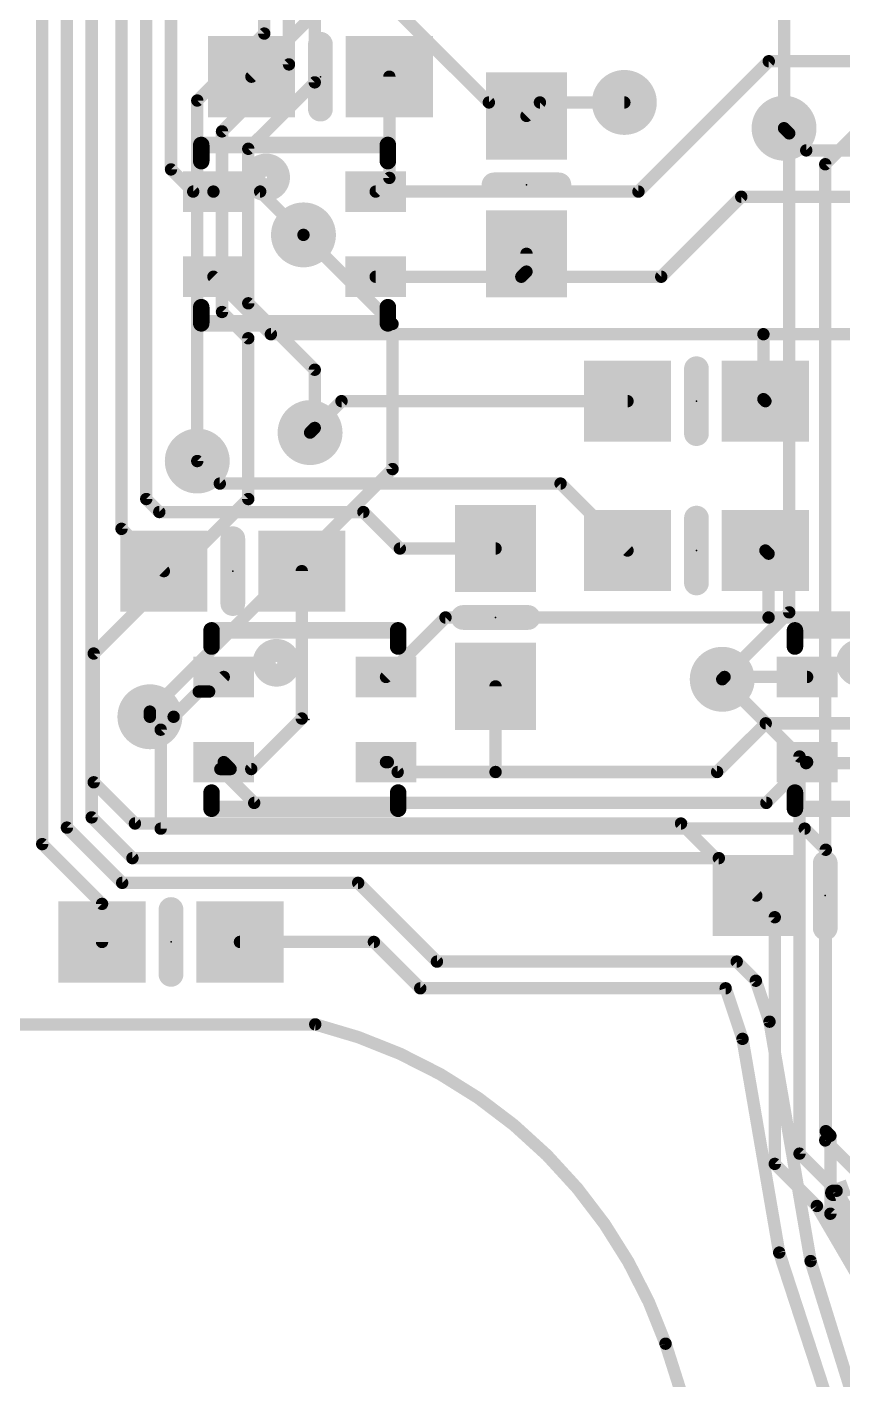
# Model space of a CAD drawing. Extents: x -74 to 74, y -25 to 38.
# Drawn here: x 0.13 to 10.19, y -4.57 to 12.11 of the extents above; entities that cross this region are included whole.
import ezdxf

# ---------------------------------------------------------------- set-up
doc = ezdxf.new("R2010")
doc.units = 0
for name, color, linetype in [('1', 12, 'CONTINUOUS'), ('16', 132, 'CONTINUOUS'), ('18', 110, 'CONTINUOUS'), ('20', 3, 'CONTINUOUS'), ('21', 40, 'CONTINUOUS'), ('23', 40, 'CONTINUOUS')]:
    doc.layers.add(name, color=color, linetype=linetype)

# ---------------------------------------------------------------- blocks, each defined once
blk = doc.blocks.new('RECT')
blk.add_solid([(-0.5, -0.5), (0.5, -0.5), (-0.5, 0.5), (0.5, 0.5)])
blk = doc.blocks.new('ROUNDV')
at = {"const_width": 0.5}
blk.add_lwpolyline([(0, -0.25, 1), (0, 0.25, 1), (0, -0.25)], format="xyb", dxfattribs=at)

msp = doc.modelspace()

# ---------------------------------------------------------------- linework, layer by layer
at = {"layer": '1', "const_width": 0.1524}
for points in [[(0.3175, 2.032), (0.3175, 21.2224)], [(0.6223, 2.2352), (0.6223, 21.0962)], [(0.9271, 2.3615), (0.9271, 20.9699)], [(1.2954, 5.9191), (1.2954, 20.9072)], [(1.6002, 6.2865), (1.6002, 20.7809)], [(1.905, 10.3505), (1.905, 15.748)], [(2.8965, 11.4935), (3.9125, 12.5095)], [(9.2735, 11.684), (7.6665, 10.077)], [(9.2735, 11.684), (11.4725, 11.684)], [(4.5965, 10.2455), (4.5965, 11.4935)], [(6.2865, 11.01), (6.4525, 11.176)], [(6.4525, 11.176), (7.493, 11.176)], [(9.735, 10.585), (9.4615, 10.8585)], [(10.5715, 10.585), (9.735, 10.585)], [(2.1785, 10.077), (1.905, 10.3505)], [(4.428, 10.077), (4.5965, 10.2455)], [(2.428, 10.077), (2.1785, 10.077)], [(2.428, 10.077), (3.004, 10.077)], [(3.004, 10.077), (3.5379, 9.5431)], [(4.428, 10.077), (7.6665, 10.077)], [(7.9475, 9.027), (8.9341, 10.0136)], [(8.9341, 10.0136), (11.5764, 10.0136)], [(6.2865, 9.31), (6.2865, 9.0905)], [(2.428, 9.027), (3.1365, 8.3185)], [(4.428, 9.027), (6.223, 9.027)], [(6.2865, 9.0905), (6.223, 9.027)], [(6.223, 9.027), (7.9475, 9.027)], [(3.1365, 8.3185), (9.2075, 8.3185)], [(9.2075, 8.3185), (10.414, 8.3185)], [(9.2075, 7.5175), (9.2075, 8.3185)], [(4.0069, 7.493), (3.6195, 7.1057)], [(7.532, 7.493), (4.0069, 7.493)], [(9.232, 7.493), (9.2075, 7.5175)], [(2.5066, 6.477), (2.2288, 6.7548)], [(6.7065, 6.477), (2.5066, 6.477)], [(7.532, 5.6515), (6.7065, 6.477)], [(1.7606, 6.1261), (1.6002, 6.2865)], [(4.2762, 6.1261), (1.7606, 6.1261)], [(4.7263, 5.676), (4.2762, 6.1261)], [(1.817, 5.3975), (1.2954, 5.9191)], [(5.9055, 5.676), (4.7263, 5.676)], [(9.232, 5.6515), (9.271, 5.6125)], [(9.271, 5.6125), (9.271, 4.826)], [(3.517, 5.3975), (3.517, 3.5805)], [(4.555, 4.0925), (5.2885, 4.826)], [(5.2885, 4.826), (9.271, 4.826)], [(9.271, 4.826), (11.7475, 4.826)], [(2.555, 4.0925), (2.3745, 3.912)], [(5.9055, 3.976), (5.9055, 2.921)], [(8.6995, 4.064), (8.728, 4.0925)], [(8.728, 4.0925), (9.746, 4.0925)], [(1.9374, 3.6019), (2.2475, 3.912)], [(2.2475, 3.912), (2.3745, 3.912)], [(1.6447, 3.6019), (1.9374, 3.6019)], [(1.778, 3.4425), (1.9374, 3.6019)], [(1.778, 2.2225), (1.778, 3.4425)], [(3.517, 3.5805), (2.894, 2.9575)], [(8.636, 2.921), (9.2361, 3.5211)], [(9.2361, 3.5211), (11.2674, 3.5211)], [(2.513, 2.9575), (2.9305, 2.54)], [(2.64, 2.9575), (2.513, 2.9575)], [(2.555, 3.0425), (2.64, 2.9575)], [(2.894, 2.9575), (2.64, 2.9575)], [(4.555, 3.0425), (4.5775, 3.0425)], [(4.5775, 3.0425), (4.699, 2.921)], [(9.7335, 3.03), (9.2435, 2.54)], [(9.746, 3.0425), (9.7335, 3.03)], [(10.432, 3.03), (9.7335, 3.03)], [(4.699, 2.921), (5.9055, 2.921)], [(5.9055, 2.921), (8.636, 2.921)], [(2.9305, 2.54), (9.2435, 2.54)], [(0.9271, 2.3615), (1.4297, 1.8589)], [(1.3034, 1.5541), (0.6223, 2.2352)], [(9.7155, 2.2225), (1.778, 2.2225)], [(9.9759, 1.9622), (9.7155, 2.2225)], [(1.055, 1.2945), (0.3175, 2.032)], [(9.9759, -1.507), (9.9759, 1.9622)], [(1.4297, 1.8589), (8.6576, 1.8589)], [(8.6576, 1.8589), (9.1195, 1.397)], [(4.2117, 1.5541), (1.3034, 1.5541)], [(5.1827, 0.5831), (4.2117, 1.5541)], [(1.055, 0.8255), (1.055, 1.2945)], [(4.406, 0.8255), (2.755, 0.8255)], [(4.9775, 0.254), (4.406, 0.8255)], [(8.8781, 0.5831), (5.1827, 0.5831)], [(9.114, 0.3472), (8.8781, 0.5831)], [(9.2822, -0.1574), (9.114, 0.3472)], [(8.7418, 0.254), (4.9775, 0.254)], [(8.9496, -0.3693), (8.7418, 0.254)], [(9.7893, -3.1089), (9.2822, -0.1574)], [(9.4018, -3.0042), (8.9496, -0.3693)], [(10.033, -1.5641), (9.9759, -1.507)], [(10.033, -2.5255), (10.033, -1.5641)], [(11.3448, -3.8372), (10.033, -2.5255)], [(10.287, -5.715), (9.4018, -3.0042)], [(10.4268, -5.1613), (9.7893, -3.1089)]]:
    msp.add_lwpolyline(points, dxfattribs=at)
at = {"layer": '1', "const_width": 0.0762}
for points in [[(9.2735, 11.7221, 1), (9.2735, 11.6459)], [(9.3004, 11.6571, 1), (9.2466, 11.7109)], [(2.8696, 11.5204, 1), (2.9234, 11.4666)], [(4.6346, 11.4935, 1), (4.5584, 11.4935)], [(6.4525, 11.2141, 1), (6.4525, 11.1379)], [(6.4794, 11.1491, 1), (6.4256, 11.2029)], [(7.493, 11.1379, 1), (7.493, 11.2141)], [(6.2596, 11.0369, 1), (6.3134, 10.9831)], [(9.4884, 10.8854, 1), (9.4346, 10.8316)], [(9.735, 10.6231, 1), (9.735, 10.5469)], [(9.7081, 10.5581, 1), (9.7619, 10.6119)], [(1.8669, 10.3505, 1), (1.9431, 10.3505)], [(1.9319, 10.3774, 1), (1.8781, 10.3236)], [(4.5584, 10.2455, 1), (4.6346, 10.2455)], [(4.6234, 10.2186, 1), (4.5696, 10.2724)], [(2.1785, 10.1151, 1), (2.1785, 10.0389)], [(2.1516, 10.0501, 1), (2.2054, 10.1039)], [(2.428, 10.1151, 1), (2.428, 10.0389)], [(2.428, 10.0389, 1), (2.428, 10.1151)], [(3.0309, 10.1039, 1), (2.9771, 10.0501)], [(3.004, 10.0389, 1), (3.004, 10.1151)], [(4.428, 10.1151, 1), (4.428, 10.0389)], [(4.4011, 10.1039, 1), (4.4549, 10.0501)], [(7.6396, 10.1039, 1), (7.6934, 10.0501)], [(7.6665, 10.0389, 1), (7.6665, 10.1151)], [(8.9341, 10.0517, 1), (8.9341, 9.9755)], [(8.961, 9.9867, 1), (8.9072, 10.0405)], [(3.5109, 9.5162, 1), (3.5648, 9.5701)], [(6.3246, 9.31, 1), (6.2484, 9.31)], [(2.4549, 9.0539, 1), (2.4011, 9.0001)], [(4.428, 9.0651, 1), (4.428, 8.9889)], [(6.223, 9.0651, 1), (6.223, 8.9889)], [(6.1961, 9.0539, 1), (6.2499, 9.0001)], [(6.223, 8.9889, 1), (6.223, 9.0651)], [(6.2484, 9.0905, 1), (6.3246, 9.0905)], [(6.3134, 9.0636, 1), (6.2596, 9.1174)], [(7.9206, 9.0539, 1), (7.9744, 9.0001)], [(7.9475, 8.9889, 1), (7.9475, 9.0651)], [(3.1365, 8.3566, 1), (3.1365, 8.2804)], [(3.1096, 8.2916, 1), (3.1634, 8.3454)], [(9.2075, 8.3566, 1), (9.2075, 8.2804)], [(9.2456, 8.3185, 1), (9.1694, 8.3185)], [(9.2075, 8.2804, 1), (9.2075, 8.3566)], [(4.0069, 7.5311, 1), (4.0069, 7.4549)], [(4.0338, 7.4661, 1), (3.9799, 7.5199)], [(7.532, 7.4549, 1), (7.532, 7.5311)], [(9.1694, 7.5175, 1), (9.2456, 7.5175)], [(9.2344, 7.5444, 1), (9.1806, 7.4906)], [(9.2051, 7.4661, 1), (9.2589, 7.5199)], [(3.5926, 7.1326, 1), (3.6464, 7.0787)], [(2.2558, 6.7817, 1), (2.2019, 6.7278)], [(2.5066, 6.5151, 1), (2.5066, 6.4389)], [(2.4797, 6.4501, 1), (2.5335, 6.5039)], [(6.7334, 6.5039, 1), (6.6796, 6.4501)], [(6.7065, 6.4389, 1), (6.7065, 6.5151)], [(1.6271, 6.3134, 1), (1.5733, 6.2596)], [(1.5621, 6.2865, 1), (1.6383, 6.2865)], [(1.7606, 6.1642, 1), (1.7606, 6.088)], [(1.7337, 6.0992, 1), (1.7875, 6.153)], [(4.3031, 6.153, 1), (4.2492, 6.0992)], [(4.2762, 6.088, 1), (4.2762, 6.1642)], [(1.2573, 5.9191, 1), (1.3335, 5.9191)], [(1.3223, 5.946, 1), (1.2685, 5.8922)], [(4.7263, 5.7141, 1), (4.7263, 5.6379)], [(4.6993, 5.6491, 1), (4.7532, 5.7029)], [(5.9055, 5.6379, 1), (5.9055, 5.7141)], [(7.5051, 5.6246, 1), (7.5589, 5.6784)], [(9.2589, 5.6784, 1), (9.2051, 5.6246)], [(9.3091, 5.6125, 1), (9.2329, 5.6125)], [(9.2441, 5.5856, 1), (9.2979, 5.6394)], [(1.7901, 5.3706, 1), (1.8439, 5.4244)], [(3.5551, 5.3975, 1), (3.4789, 5.3975)], [(5.2885, 4.8641, 1), (5.2885, 4.7879)], [(5.3154, 4.7991, 1), (5.2616, 4.8529)], [(9.271, 4.8641, 1), (9.271, 4.7879)], [(9.2329, 4.826, 1), (9.3091, 4.826)], [(9.271, 4.7879, 1), (9.271, 4.8641)], [(2.5819, 4.0656, 1), (2.5281, 4.1194)], [(4.5281, 4.1194, 1), (4.5819, 4.0656)], [(5.9436, 3.976, 1), (5.8674, 3.976)], [(8.6726, 4.0909, 1), (8.7264, 4.0371)], [(8.728, 4.1306, 1), (8.728, 4.0544)], [(8.7549, 4.0656, 1), (8.7011, 4.1194)], [(9.746, 4.0544, 1), (9.746, 4.1306)], [(2.2475, 3.9501, 1), (2.2475, 3.8739)], [(2.2744, 3.8851, 1), (2.2206, 3.9389)], [(2.3476, 3.9389, 1), (2.4014, 3.8851)], [(2.3745, 3.8739, 1), (2.3745, 3.9501)], [(1.6447, 3.64, 1), (1.6447, 3.5638)], [(1.9644, 3.575, 1), (1.9105, 3.6289)], [(1.9374, 3.5638, 1), (1.9374, 3.64)], [(1.8161, 3.4425, 1), (1.7399, 3.4425)], [(1.7511, 3.4694, 1), (1.8049, 3.4156)], [(1.9105, 3.6289, 1), (1.9644, 3.575)], [(3.4789, 3.5805, 1), (3.5551, 3.5805)], [(3.5439, 3.5536, 1), (3.4901, 3.6074)], [(9.2361, 3.5592, 1), (9.2361, 3.483)], [(9.263, 3.4942, 1), (9.2092, 3.548)], [(2.513, 2.9956, 1), (2.513, 2.9194)], [(2.5399, 2.9844, 1), (2.4861, 2.9306)], [(2.5819, 3.0694, 1), (2.5281, 3.0156)], [(2.64, 2.9956, 1), (2.64, 2.9194)], [(2.6131, 2.9306, 1), (2.6669, 2.9844)], [(2.64, 2.9194, 1), (2.64, 2.9956)], [(2.8671, 2.9844, 1), (2.9209, 2.9306)], [(2.894, 2.9194, 1), (2.894, 2.9956)], [(4.555, 3.0806, 1), (4.555, 3.0044)], [(4.6044, 3.0694, 1), (4.5506, 3.0156)], [(4.5775, 3.0044, 1), (4.5775, 3.0806)], [(9.7335, 3.0681, 1), (9.7335, 2.9919)], [(9.7066, 3.0569, 1), (9.7604, 3.0031)], [(9.7604, 3.0031, 1), (9.7066, 3.0569)], [(9.7729, 3.0156, 1), (9.7191, 3.0694)], [(4.699, 2.9591, 1), (4.699, 2.8829)], [(4.6721, 2.8941, 1), (4.7259, 2.9479)], [(5.9055, 2.9591, 1), (5.9055, 2.8829)], [(5.8674, 2.921, 1), (5.9436, 2.921)], [(5.9055, 2.8829, 1), (5.9055, 2.9591)], [(8.6091, 2.9479, 1), (8.6629, 2.8941)], [(8.636, 2.8829, 1), (8.636, 2.9591)], [(2.9305, 2.5781, 1), (2.9305, 2.5019)], [(2.9036, 2.5131, 1), (2.9574, 2.5669)], [(9.2166, 2.5669, 1), (9.2704, 2.5131)], [(9.2435, 2.5019, 1), (9.2435, 2.5781)], [(0.954, 2.3884, 1), (0.9002, 2.3345)], [(0.889, 2.3615, 1), (0.9652, 2.3615)], [(0.5842, 2.2352, 1), (0.6604, 2.2352)], [(0.6492, 2.2621, 1), (0.5954, 2.2083)], [(1.778, 2.2606, 1), (1.778, 2.1844)], [(1.7399, 2.2225, 1), (1.8161, 2.2225)], [(9.7424, 2.2494, 1), (9.6886, 2.1956)], [(9.7155, 2.1844, 1), (9.7155, 2.2606)], [(0.2794, 2.032, 1), (0.3556, 2.032)], [(0.3444, 2.0589, 1), (0.2906, 2.0051)], [(10.014, 1.9622, 1), (9.9378, 1.9622)], [(9.9489, 1.9352, 1), (10.0028, 1.9891)], [(1.4297, 1.897, 1), (1.4297, 1.8208)], [(1.4027, 1.832, 1), (1.4566, 1.8858)], [(8.6845, 1.8858, 1), (8.6307, 1.832)], [(8.6576, 1.8208, 1), (8.6576, 1.897)], [(1.3034, 1.5922, 1), (1.3034, 1.516)], [(1.2765, 1.5272, 1), (1.3303, 1.581)], [(4.2386, 1.581, 1), (4.1848, 1.5272)], [(4.2117, 1.516, 1), (4.2117, 1.5922)], [(1.0931, 1.2945, 1), (1.0169, 1.2945)], [(1.0281, 1.2676, 1), (1.0819, 1.3214)], [(9.0926, 1.3701, 1), (9.1464, 1.4239)], [(1.0169, 0.8255, 1), (1.0931, 0.8255)], [(2.755, 0.8636, 1), (2.755, 0.7874)], [(4.4329, 0.8524, 1), (4.3791, 0.7986)], [(4.406, 0.7874, 1), (4.406, 0.8636)], [(5.1827, 0.6212, 1), (5.1827, 0.545)], [(5.1558, 0.5561, 1), (5.2097, 0.61)], [(8.9051, 0.61, 1), (8.8512, 0.5561)], [(8.8781, 0.545, 1), (8.8781, 0.6212)], [(9.1501, 0.3593, 1), (9.0779, 0.3352)], [(9.0871, 0.3203, 1), (9.1409, 0.3742)], [(4.9775, 0.2921, 1), (4.9775, 0.2159)], [(4.9506, 0.2271, 1), (5.0044, 0.2809)], [(8.778, 0.266, 1), (8.7057, 0.242)], [(8.7418, 0.2159, 1), (8.7418, 0.2921)], [(9.3198, -0.151, 1), (9.2447, -0.1639)], [(9.2461, -0.1695, 1), (9.3184, -0.1454)], [(8.9872, -0.3629, 1), (8.9121, -0.3757)], [(8.9135, -0.3814, 1), (8.9857, -0.3573)], [(10.0028, -1.48, 1), (9.9489, -1.5339)], [(9.9378, -1.507, 1), (10.014, -1.507)], [(10.0711, -1.5641, 1), (9.9949, -1.5641)], [(10.0061, -1.591, 1), (10.0599, -1.5372)], [(10.0599, -2.4985, 1), (10.0061, -2.5524)], [(9.9949, -2.5255, 1), (10.0711, -2.5255)], [(9.438, -2.9923, 1), (9.3656, -3.016)], [(9.3643, -3.0106, 1), (9.4394, -2.9977)], [(9.8257, -3.0976, 1), (9.7529, -3.1202)], [(9.7517, -3.1154, 1), (9.8268, -3.1025)]]:
    msp.add_lwpolyline(points, format="xyb", dxfattribs=at)
at = {"layer": '16', "const_width": 0.1524}
for points in [[(3.0544, 19.5008), (3.0544, 12.0252)], [(3.3592, 19.3496), (3.3592, 11.645)], [(3.6766, 19.2226), (3.6766, 11.4237)], [(9.4615, 10.8585), (9.4615, 14.6685)], [(5.823, 11.176), (3.9815, 13.0175)], [(3.0544, 12.0252), (2.2288, 11.1997)], [(2.5337, 10.8195), (3.3592, 11.645)], [(11.176, 11.6205), (9.9695, 10.414)], [(3.6766, 11.4237), (2.8575, 10.6045)], [(2.2288, 6.7548), (2.2288, 11.1997)], [(7.493, 11.176), (5.823, 11.176)], [(2.5337, 8.5923), (2.5337, 10.8195)], [(9.4615, 10.8585), (9.525, 10.795)], [(9.525, 10.795), (9.525, 4.8895)], [(2.8575, 10.6045), (2.8575, 8.6995)], [(9.9695, 10.414), (9.9695, -1.6213)], [(3.5379, 9.5431), (4.6355, 8.4455)], [(2.8575, 8.6995), (3.6766, 7.8803)], [(2.8575, 8.2684), (2.5337, 8.5923)], [(4.6355, 8.4455), (4.6355, 6.6563)], [(2.8575, 6.2865), (2.8575, 8.2684)], [(3.6766, 7.8803), (3.6766, 7.1628)], [(3.6195, 7.1057), (3.6766, 7.1628)], [(4.6355, 6.6563), (1.6447, 3.6654)], [(0.9525, 4.3815), (2.8575, 6.2865)], [(9.525, 4.8895), (8.6995, 4.064)], [(0.9525, 2.794), (0.9525, 4.3815)], [(9.652, 3.1115), (8.6995, 4.064)], [(1.6447, 3.6654), (1.6447, 3.6019)], [(9.652, 3.1115), (9.652, -1.7846)], [(1.4605, 2.286), (0.9525, 2.794)], [(8.1915, 2.286), (1.4605, 2.286)], [(9.3472, 1.1303), (8.1915, 2.286)], [(9.3472, -1.9108), (9.3472, 1.1303)], [(9.9695, -1.6213), (10.7187, -2.3705)], [(9.8663, -2.4299), (9.3472, -1.9108)], [(10.1097, -2.2423), (9.652, -1.7846)], [(13.8492, -8.6528), (10.1097, -2.2423)], [(14.4775, -10.3348), (9.8663, -2.4299)]]:
    msp.add_lwpolyline(points, dxfattribs=at)
at = {"layer": '16', "const_width": 0.0762}
for points in [[(3.0163, 12.0252, 1), (3.0925, 12.0252)], [(3.0813, 11.9983, 1), (3.0274, 12.0522)], [(3.3211, 11.645, 1), (3.3973, 11.645)], [(3.3861, 11.6181, 1), (3.3322, 11.6719)], [(3.6385, 11.4237, 1), (3.7147, 11.4237)], [(3.7036, 11.3967, 1), (3.6497, 11.4506)], [(2.267, 11.1997, 1), (2.1907, 11.1997)], [(2.2019, 11.2267, 1), (2.2558, 11.1728)], [(5.823, 11.2141, 1), (5.823, 11.1379)], [(5.796, 11.1491, 1), (5.8499, 11.2029)], [(7.493, 11.1379, 1), (7.493, 11.2141)], [(2.5718, 10.8195, 1), (2.4956, 10.8195)], [(2.5067, 10.8464, 1), (2.5606, 10.7926)], [(9.4234, 10.8585, 1), (9.4996, 10.8585)], [(9.4884, 10.8854, 1), (9.4346, 10.8316)], [(9.5631, 10.795, 1), (9.4869, 10.795)], [(9.4981, 10.7681, 1), (9.5519, 10.8219)], [(2.8956, 10.6045, 1), (2.8194, 10.6045)], [(2.8306, 10.6314, 1), (2.8844, 10.5776)], [(10.0076, 10.414, 1), (9.9314, 10.414)], [(9.9426, 10.4409, 1), (9.9964, 10.3871)], [(3.5648, 9.5701, 1), (3.5109, 9.5162)], [(2.8194, 8.6995, 1), (2.8956, 8.6995)], [(2.8844, 8.7264, 1), (2.8306, 8.6726)], [(2.5606, 8.6192, 1), (2.5067, 8.5654)], [(2.4956, 8.5923, 1), (2.5718, 8.5923)], [(4.6736, 8.4455, 1), (4.5974, 8.4455)], [(4.6086, 8.4186, 1), (4.6624, 8.4724)], [(2.8956, 8.2684, 1), (2.8194, 8.2684)], [(2.8306, 8.2415, 1), (2.8844, 8.2954)], [(3.7147, 7.8803, 1), (3.6385, 7.8803)], [(3.6497, 7.8534, 1), (3.7036, 7.9073)], [(3.6385, 7.1628, 1), (3.7147, 7.1628)], [(3.7036, 7.1359, 1), (3.6497, 7.1897)], [(3.5926, 7.1326, 1), (3.6464, 7.0787)], [(2.1907, 6.7548, 1), (2.267, 6.7548)], [(4.5974, 6.6563, 1), (4.6736, 6.6563)], [(4.6624, 6.6293, 1), (4.6086, 6.6832)], [(2.8844, 6.2596, 1), (2.8306, 6.3134)], [(2.8194, 6.2865, 1), (2.8956, 6.2865)], [(9.4869, 4.8895, 1), (9.5631, 4.8895)], [(9.5519, 4.8626, 1), (9.4981, 4.9164)], [(0.9906, 4.3815, 1), (0.9144, 4.3815)], [(0.9256, 4.4084, 1), (0.9794, 4.3546)], [(8.7264, 4.0909, 1), (8.6726, 4.0371)], [(8.6726, 4.0909, 1), (8.7264, 4.0371)], [(1.6177, 3.6924, 1), (1.6716, 3.6385)], [(1.6828, 3.6654, 1), (1.6066, 3.6654)], [(1.6066, 3.6019, 1), (1.6828, 3.6019)], [(9.6901, 3.1115, 1), (9.6139, 3.1115)], [(9.6251, 3.0846, 1), (9.6789, 3.1384)], [(0.9794, 2.8209, 1), (0.9256, 2.7671)], [(0.9144, 2.794, 1), (0.9906, 2.794)], [(1.4605, 2.3241, 1), (1.4605, 2.2479)], [(1.4336, 2.2591, 1), (1.4874, 2.3129)], [(8.2184, 2.3129, 1), (8.1646, 2.2591)], [(8.1915, 2.2479, 1), (8.1915, 2.3241)], [(9.3853, 1.1303, 1), (9.3091, 1.1303)], [(9.3203, 1.1034, 1), (9.3741, 1.1572)], [(9.9964, -1.5943, 1), (9.9426, -1.6482)], [(9.9314, -1.6213, 1), (10.0076, -1.6213)], [(9.3741, -1.8839, 1), (9.3203, -1.9378)], [(9.6789, -1.7576, 1), (9.6251, -1.8115)], [(9.6139, -1.7846, 1), (9.6901, -1.7846)], [(9.3091, -1.9108, 1), (9.3853, -1.9108)], [(10.1426, -2.2231, 1), (10.0768, -2.2615)], [(10.0828, -2.2692, 1), (10.1366, -2.2153)], [(9.8992, -2.4107, 1), (9.8334, -2.4491)], [(9.8394, -2.4569, 1), (9.8932, -2.403)]]:
    msp.add_lwpolyline(points, format="xyb", dxfattribs=at)
at = {"layer": '20', "const_width": 0.1524}
msp.add_lwpolyline([(3.683, -0.1905), (-3.7465, -0.1905)], dxfattribs=at)
at = {"layer": '20'}
for points, const_width in [([(8.001, -4.1275, 0.2528), (3.683, -0.1905)], 0.1524), ([(3.6922, -0.1535, 1), (3.6738, -0.2275)], 0.0762), ([(3.683, -0.2286, 1), (3.683, -0.1524)], 0.0762), ([(8.001, -4.1275, 0.0306), (15.113, -23.6855)], 0.1524), ([(8.0375, -4.1167, 1), (7.9645, -4.1383)], 0.0762), ([(7.965, -4.1401, 1), (8.037, -4.1149)], 0.0762)]:
    msp.add_lwpolyline(points, format="xyb", dxfattribs=dict(at, const_width=const_width))
at = {"layer": '21'}
for points, const_width in [([(3.7465, 11.8935), (3.7465, 11.0935)], 0.3048), ([(2.278, 10.452), (2.278, 10.652)], 0.2032), ([(2.278, 10.652), (4.578, 10.652)], 0.2032), ([(4.578, 10.652), (4.578, 10.452)], 0.2032), ([(6.6865, 10.16), (5.8865, 10.16)], 0.3048), ([(2.278, 8.652), (2.278, 8.452)], 0.2032), ([(4.578, 8.452), (4.578, 8.652)], 0.2032), ([(2.278, 8.452), (4.578, 8.452)], 0.2032), ([(8.382, 7.893), (8.382, 7.093)], 0.3048), ([(8.382, 6.0515), (8.382, 5.2515)], 0.3048), ([(2.667, 5.7975), (2.667, 4.9975)], 0.3048), ([(6.3055, 4.826), (5.5055, 4.826)], 0.3048), ([(2.405, 4.4675), (2.405, 4.6675)], 0.2032), ([(2.405, 4.6675), (4.705, 4.6675)], 0.2032), ([(4.705, 4.6675), (4.705, 4.4675)], 0.2032), ([(9.596, 4.4675), (9.596, 4.6675)], 0.2032), ([(9.596, 4.6675), (11.896, 4.6675)], 0.2032), ([(2.405, 2.6675), (2.405, 2.4675)], 0.2032), ([(4.705, 2.4675), (4.705, 2.6675)], 0.2032), ([(9.596, 2.6675), (9.596, 2.4675)], 0.2032), ([(2.405, 2.4675), (4.705, 2.4675)], 0.2032), ([(9.596, 2.4675), (11.896, 2.4675)], 0.2032), ([(9.9695, 1.797), (9.9695, 0.997)], 0.3048), ([(1.905, 1.2255), (1.905, 0.4255)], 0.3048), ([(10.0691, -2.2676), (10.2571, -2.1992)], 0.2032), ([(10.8558, -4.4289), (10.0691, -2.2676)], 0.2032)]:
    msp.add_lwpolyline(points, dxfattribs=dict(at, const_width=const_width))
for points, const_width in [([(3.8227, 11.8935, 1), (3.6703, 11.8935)], 0.1524), ([(3.6703, 11.0935, 1), (3.8227, 11.0935)], 0.1524), ([(2.3288, 10.652, 1), (2.2272, 10.652)], 0.1016), ([(2.278, 10.7028, 1), (2.278, 10.6012)], 0.1016), ([(4.6288, 10.652, 1), (4.5272, 10.652)], 0.1016), ([(4.578, 10.6012, 1), (4.578, 10.7028)], 0.1016), ([(3.078, 10.1106, 1), (3.078, 10.3934, 1), (3.078, 10.1106)], 0.3048), ([(2.2272, 10.452, 1), (2.3288, 10.452)], 0.1016), ([(4.5272, 10.452, 1), (4.6288, 10.452)], 0.1016), ([(5.8865, 10.2362, 1), (5.8865, 10.0838)], 0.1524), ([(6.6865, 10.0838, 1), (6.6865, 10.2362)], 0.1524), ([(2.3288, 8.652, 1), (2.2272, 8.652)], 0.1016), ([(4.6288, 8.652, 1), (4.5272, 8.652)], 0.1016), ([(2.278, 8.5028, 1), (2.278, 8.4012)], 0.1016), ([(4.578, 8.4012, 1), (4.578, 8.5028)], 0.1016), ([(2.2272, 8.452, 1), (2.3288, 8.452)], 0.1016), ([(4.5272, 8.452, 1), (4.6288, 8.452)], 0.1016), ([(8.4582, 7.893, 1), (8.3058, 7.893)], 0.1524), ([(8.3058, 7.093, 1), (8.4582, 7.093)], 0.1524), ([(8.4582, 6.0515, 1), (8.3058, 6.0515)], 0.1524), ([(2.7432, 5.7975, 1), (2.5908, 5.7975)], 0.1524), ([(8.3058, 5.2515, 1), (8.4582, 5.2515)], 0.1524), ([(2.5908, 4.9975, 1), (2.7432, 4.9975)], 0.1524), ([(5.5055, 4.9022, 1), (5.5055, 4.7498)], 0.1524), ([(6.3055, 4.7498, 1), (6.3055, 4.9022)], 0.1524), ([(2.4558, 4.6675, 1), (2.3542, 4.6675)], 0.1016), ([(2.405, 4.7183, 1), (2.405, 4.6167)], 0.1016), ([(4.7558, 4.6675, 1), (4.6542, 4.6675)], 0.1016), ([(4.705, 4.6167, 1), (4.705, 4.7183)], 0.1016), ([(9.6468, 4.6675, 1), (9.5452, 4.6675)], 0.1016), ([(9.596, 4.7183, 1), (9.596, 4.6167)], 0.1016), ([(2.3542, 4.4675, 1), (2.4558, 4.4675)], 0.1016), ([(3.205, 4.1261, 1), (3.205, 4.4089, 1), (3.205, 4.1261)], 0.3048), ([(4.6542, 4.4675, 1), (4.7558, 4.4675)], 0.1016), ([(9.5452, 4.4675, 1), (9.6468, 4.4675)], 0.1016), ([(10.396, 4.1261, 1), (10.396, 4.4089, 1), (10.396, 4.1261)], 0.3048), ([(2.4558, 2.6675, 1), (2.3542, 2.6675)], 0.1016), ([(4.7558, 2.6675, 1), (4.6542, 2.6675)], 0.1016), ([(9.6468, 2.6675, 1), (9.5452, 2.6675)], 0.1016), ([(2.405, 2.5183, 1), (2.405, 2.4167)], 0.1016), ([(2.3542, 2.4675, 1), (2.4558, 2.4675)], 0.1016), ([(4.6542, 2.4675, 1), (4.7558, 2.4675)], 0.1016), ([(4.705, 2.4167, 1), (4.705, 2.5183)], 0.1016), ([(9.596, 2.5183, 1), (9.596, 2.4167)], 0.1016), ([(9.5452, 2.4675, 1), (9.6468, 2.4675)], 0.1016), ([(10.0457, 1.797, 1), (9.8933, 1.797)], 0.1524), ([(1.9812, 1.2255, 1), (1.8288, 1.2255)], 0.1524), ([(9.8933, 0.997, 1), (10.0457, 0.997)], 0.1524), ([(1.8288, 0.4255, 1), (1.9812, 0.4255)], 0.1524), ([(10.1169, -2.2502, 1), (10.0214, -2.2849)], 0.1016), ([(10.0517, -2.2198, 1), (10.0865, -2.3153)], 0.1016)]:
    msp.add_lwpolyline(points, format="xyb", dxfattribs=dict(at, const_width=const_width))
at = {"layer": '23'}
for p in [(3.7465, 11.4935), (6.2865, 10.16), (3.478, 9.552), (8.382, 7.493), (8.382, 5.6515), (2.667, 5.3975), (5.9055, 4.826), (3.605, 3.5675), (9.9695, 1.397), (1.905, 0.8255)]:
    msp.add_point(p, dxfattribs=at)

# ---------------------------------------------------------------- block references
at = {"layer": '1', "xscale": 1.075}
for p in [(2.8965, 11.4935), (4.5965, 11.4935), (7.532, 7.493), (9.232, 7.493), (7.532, 5.6515), (9.232, 5.6515), (1.817, 5.3975), (3.517, 5.3975), (9.1195, 1.397), (1.055, 0.8255), (2.755, 0.8255)]:
    msp.add_blockref('RECT', p, dxfattribs=at)
at = {"layer": '1', "xscale": 1.075, "rotation": 270}
for p in [(6.2865, 11.01), (6.2865, 9.31), (5.9055, 5.676), (5.9055, 3.976)]:
    msp.add_blockref('RECT', p, dxfattribs=at)
at = {"layer": '1', "xscale": 0.75, "yscale": 0.5}
for p in [(2.428, 10.077), (4.428, 10.077), (2.428, 9.027), (4.428, 9.027), (2.555, 4.0925), (4.555, 4.0925), (9.746, 4.0925), (2.555, 3.0425), (4.555, 3.0425), (9.746, 3.0425)]:
    msp.add_blockref('RECT', p, dxfattribs=at)
at = {"layer": '18', "xscale": 0.8001, "yscale": 0.8001}
for p in [(7.493, 11.176), (7.493, 11.176), (9.4615, 10.8585), (9.4615, 10.8585), (3.5379, 9.5431), (3.5379, 9.5431), (3.6195, 7.1057), (3.6195, 7.1057), (2.2288, 6.7548), (2.2288, 6.7548), (8.6995, 4.064), (8.6995, 4.064), (1.6447, 3.6019), (1.6447, 3.6019)]:
    msp.add_blockref('ROUNDV', p, dxfattribs=at)

doc.saveas('drawing.dxf')
